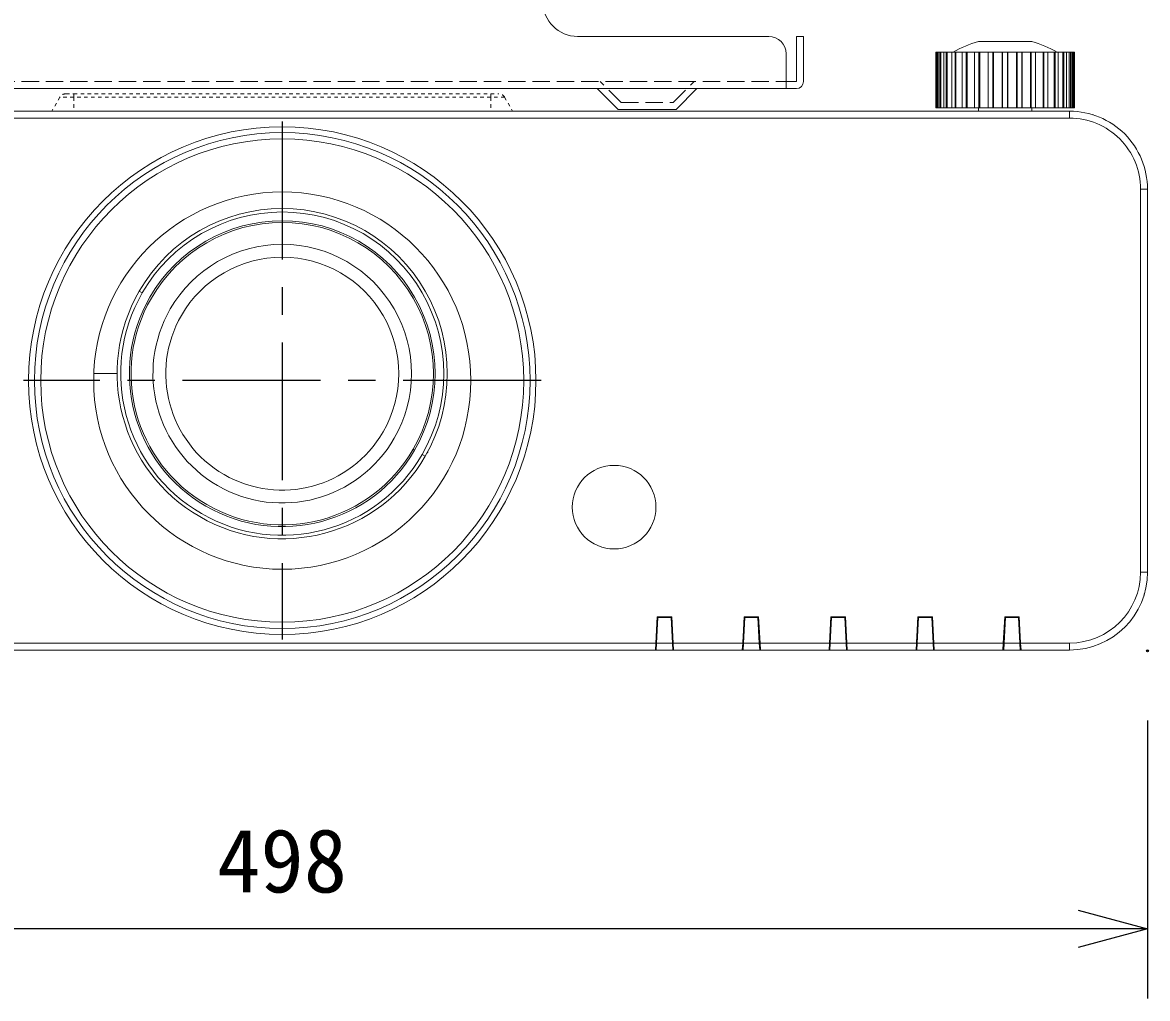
# Model space of a CAD drawing. Units: millimetres, scale not verified. Extents: x -62 to 63, y -56 to 57.
# Drawn here: x -28.54 to 3.83, y -4.87 to 23.2 of the extents above; entities that cross this region are included whole.
import ezdxf
from ezdxf.enums import TextEntityAlignment as Align

# ---------------------------------------------------------------- set-up
doc = ezdxf.new("R2010")
doc.units = ezdxf.units.MM
doc.header["$LTSCALE"] = 0.125
doc.header["$PDMODE"] = 32
doc.header["$PDSIZE"] = 0.0625
for name, pattern in [('USER1', [50.8, 31.75, -6.35, 6.35, -6.35]), ('USER3', [1.4, 0.7, -0.7]), ('USER6', [5.6, 4, -1.6])]:
    doc.linetypes.add(name, pattern=pattern)
for name, color, linetype in [('0-0_0', 7, 'Continuous'), ('0-4_DEFPOINTS', 7, 'Continuous'), ('0-6_SUNPO', 7, 'Continuous'), ('0-8_KIJUN', 7, 'USER1')]:
    doc.layers.add(name, color=color, linetype=linetype)
doc.layers.add('0-5_GAIKEI', color=7, linetype='Continuous', lineweight=18)
doc.layers.add('0-7_S1', color=1, linetype='Continuous', lineweight=18)
doc.styles.add('ＭＳ ゴシック', font='')
doc.styles.get('ＭＳ ゴシック').set_extended_font_data('MS Gothic')

# ---------------------------------------------------------------- blocks, each defined once
blk = doc.blocks.new('_OPEN30')
at = {"layer": '0-0_0'}
blk.add_line((0, 0), (-1, 0), dxfattribs=at)
blk.add_lwpolyline([(-1, 0.26795), (0, 0), (-1, -0.26795)], dxfattribs=at)
blk = doc.blocks.new('D8')
at = {"layer": '0-4_DEFPOINTS'}
blk.add_point((-0.1558, 0.2219), dxfattribs=at)
at = {"layer": '0-6_SUNPO'}
for p, q in [((-0.1558, -1.7781), (-0.1558, -9.7781)), ((-2.1558, -7.7781), (-47.9558, -7.7781))]:
    blk.add_line(p, q, dxfattribs=at)
at = {"layer": '0-6_SUNPO', "xscale": 2, "yscale": 2}
blk.add_blockref('_OPEN30', (-0.1558, -7.7781), dxfattribs=at)
at = {"layer": '0-6_SUNPO', "style": 'ＭＳ ゴシック'}
blk.add_text('498', height=1.833, dxfattribs=at).set_placement((-26.9308, -7.2781), align=Align.BOTTOM_LEFT)

msp = doc.modelspace()

# ---------------------------------------------------------------- linework, layer by layer
at = {"layer": '0-5_GAIKEI'}
for p, q in [((-2.2501, 22.3492), (-2.2647, 22.3492)), ((-2.2647, 20.7492), (-2.2647, 22.3492)), ((-2.222, 22.3492), (-2.2501, 22.3492)), ((-2.1921, 22.3492), (-2.222, 22.3492)), ((-2.149, 22.3492), (-2.1921, 22.3492)), ((-2.1199, 22.3492), (-2.149, 22.3492)), ((-2.0354, 22.3492), (-2.1199, 22.3492)), ((-1.9657, 22.3492), (-2.0354, 22.3492)), ((-1.9369, 22.3492), (-1.9657, 22.3492)), ((-1.8016, 22.3492), (-1.9369, 22.3492)), ((-1.7083, 22.3492), (-1.8016, 22.3492)), ((-1.6811, 22.3492), (-1.7083, 22.3492)), ((-1.5008, 22.3492), (-1.6811, 22.3492)), ((-1.388, 22.3492), (-1.5008, 22.3492)), ((-1.3636, 22.3492), (-1.388, 22.3492)), ((-1.1462, 22.3492), (-1.3636, 22.3492)), ((-1.0189, 22.3492), (-1.1462, 22.3492)), ((-1.0377, 22.6492), (0.4986, 22.6492)), ((-0.9982, 22.3492), (-1.0189, 22.3492)), ((-0.7579, 22.3492), (-0.9982, 22.3492)), ((-0.7533, 22.3492), (-0.7579, 22.3492)), ((-0.6169, 22.3492), (-0.7533, 22.3492)), ((-0.6011, 22.3492), (-0.6169, 22.3492)), ((-0.3497, 22.3492), (-0.6011, 22.3492)), ((-0.3393, 22.3492), (-0.3497, 22.3492)), ((-0.1999, 22.3492), (-0.3393, 22.3492)), ((-0.1894, 22.3492), (-0.1999, 22.3492)), ((0.0619, 22.3492), (-0.1894, 22.3492)), ((0.0778, 22.3492), (0.0619, 22.3492)), ((0.2142, 22.3492), (0.0778, 22.3492)), ((0.2188, 22.3492), (0.2142, 22.3492)), ((0.4591, 22.3492), (0.2188, 22.3492)), ((0.4797, 22.3492), (0.4591, 22.3492)), ((0.6071, 22.3492), (0.4797, 22.3492)), ((0.8244, 22.3492), (0.6071, 22.3492)), ((0.8489, 22.3492), (0.8244, 22.3492)), ((0.9617, 22.3492), (0.8489, 22.3492)), ((0.9617, 22.3492), (0.9617, 22.3492)), ((1.142, 22.3492), (0.9617, 22.3492)), ((1.1692, 22.3492), (1.1419, 22.3492)), ((1.2625, 22.3492), (1.1692, 22.3492)), ((1.2624, 22.3492), (1.2625, 22.3492)), ((1.3978, 22.3492), (1.2625, 22.3492)), ((1.4266, 22.3492), (1.3978, 22.3492)), ((1.4963, 22.3492), (1.4266, 22.3492)), ((1.5807, 22.3492), (1.4963, 22.3492)), ((1.6098, 22.3492), (1.5807, 22.3492)), ((1.6529, 22.3492), (1.6099, 22.3492)), ((1.6828, 22.3492), (1.6529, 22.3492)), ((1.711, 22.3492), (1.6828, 22.3492)), ((1.7256, 22.3492), (1.711, 22.3492)), ((1.7256, 20.7492), (1.7256, 22.3492)), ((-2.2647, 20.7492), (-2.2501, 20.7492)), ((-2.2501, 20.7492), (-2.222, 20.7492)), ((-2.222, 20.7492), (-2.1921, 20.7492)), ((-2.1921, 20.7492), (-2.149, 20.7492)), ((-2.149, 20.7492), (-2.1199, 20.7492)), ((-2.1199, 20.7492), (-2.0354, 20.7492)), ((-2.0354, 20.7492), (-1.9657, 20.7492)), ((-1.9657, 20.7492), (-1.9369, 20.7492)), ((-1.9369, 20.7492), (-1.8016, 20.7492)), ((-1.8016, 20.7492), (-1.7083, 20.7492)), ((-1.7083, 20.7492), (-1.6811, 20.7492)), ((-1.6811, 20.7492), (-1.5008, 20.7492)), ((-1.5008, 20.7492), (-1.388, 20.7492)), ((-1.388, 20.7492), (-1.3636, 20.7492)), ((-1.3636, 20.7492), (-1.1462, 20.7492)), ((-1.1462, 20.7492), (-1.0189, 20.7492)), ((-1.0377, 20.7492), (-1.0377, 20.6492)), ((-1.0189, 20.7492), (-0.9982, 20.7492)), ((-0.9982, 20.7492), (-0.7579, 20.7492)), ((-0.7579, 20.7492), (-0.7533, 20.7492)), ((-0.7533, 20.7492), (-0.6169, 20.7492)), ((-0.6169, 20.7492), (-0.6011, 20.7492)), ((-0.6011, 20.7492), (-0.3497, 20.7492)), ((-0.3497, 20.7492), (-0.3393, 20.7492)), ((-0.3393, 20.7492), (-0.1999, 20.7492)), ((-0.1999, 20.7492), (-0.1894, 20.7492)), ((-0.1894, 20.7492), (0.0619, 20.7492)), ((0.0619, 20.7492), (0.0778, 20.7492)), ((0.0778, 20.7492), (0.2142, 20.7492)), ((0.2142, 20.7492), (0.2188, 20.7492)), ((0.2188, 20.7492), (0.4591, 20.7492)), ((0.4591, 20.7492), (0.4797, 20.7492)), ((0.4797, 20.7492), (0.6071, 20.7492)), ((0.4986, 20.6492), (0.4986, 20.7492)), ((0.6071, 20.7492), (0.8244, 20.7492)), ((0.8244, 20.7492), (0.8489, 20.7492)), ((0.8489, 20.7492), (0.9617, 20.7492)), ((0.9617, 20.7492), (1.142, 20.7492)), ((1.1419, 20.7492), (1.1692, 20.7492)), ((1.1692, 20.7492), (1.2625, 20.7492)), ((1.2625, 20.7492), (1.3978, 20.7492)), ((1.3978, 20.7492), (1.4266, 20.7492)), ((1.4266, 20.7492), (1.4963, 20.7492)), ((1.4963, 20.7492), (1.5807, 20.7492)), ((1.5807, 20.7492), (1.6098, 20.7492)), ((1.6099, 20.7492), (1.6529, 20.7492)), ((1.6529, 20.7492), (1.6828, 20.7492)), ((1.6828, 20.7492), (1.711, 20.7492)), ((1.711, 20.7492), (1.7256, 20.7492)), ((-43.7296, 20.6492), (1.5904, 20.6492)), ((3.7868, 18.8492), (3.7837, 18.8492)), ((3.8304, 18.4092), (3.8304, 7.3892)), ((-9.8291, 5.1992), (-9.8124, 5.1992)), ((-2.8267, 5.1992), (-2.8094, 5.1992)), ((-9.83, 5.1492), (-10.3085, 5.1492)), ((-7.33, 5.1492), (-7.8085, 5.1492)), ((-4.83, 5.1492), (-5.3085, 5.1492)), ((-2.33, 5.1492), (-2.8085, 5.1492)), ((-2.3098, 5.1492), (-2.33, 5.1492)), ((-2.3098, 5.1492), (1.5904, 5.1492))]:
    msp.add_line(p, q, dxfattribs=at)
at = {"layer": '0-5_GAIKEI', "color": 1}
for p, q in [((-2.2501, 20.7492), (-2.2501, 22.3492)), ((-2.222, 20.7492), (-2.222, 22.3492)), ((-2.1921, 20.7492), (-2.1921, 22.3492)), ((-2.149, 20.7492), (-2.149, 22.3492)), ((-2.1199, 20.7492), (-2.1199, 22.3492)), ((-2.0354, 20.7492), (-2.0354, 22.3492)), ((-1.9657, 20.7492), (-1.9657, 22.3492)), ((-1.9369, 20.7492), (-1.9369, 22.3492)), ((-1.8016, 20.7492), (-1.8016, 22.3492)), ((-1.7083, 20.7492), (-1.7083, 22.3492)), ((-1.6811, 20.7492), (-1.6811, 22.3492)), ((-1.5008, 20.7492), (-1.5008, 22.3492)), ((-1.388, 20.7492), (-1.388, 22.3492)), ((-1.3636, 20.7492), (-1.3636, 22.3492)), ((-1.1462, 20.7492), (-1.1462, 22.3492)), ((-1.0189, 20.7492), (-1.0189, 22.3492)), ((-0.9982, 20.7492), (-0.9982, 22.3492)), ((-0.7579, 20.7492), (-0.7579, 22.3492)), ((-0.7533, 20.7492), (-0.7533, 22.3492)), ((-0.6169, 20.7492), (-0.6169, 22.3492)), ((-0.6011, 20.7492), (-0.6011, 22.3492)), ((-0.3497, 20.7492), (-0.3497, 22.3492)), ((-0.3393, 20.7492), (-0.3393, 22.3492)), ((-0.1999, 20.7492), (-0.1999, 22.3492)), ((-0.1894, 20.7492), (-0.1894, 22.3492)), ((0.0619, 20.7492), (0.0619, 22.3492)), ((0.0778, 20.7492), (0.0778, 22.3492)), ((0.2142, 20.7492), (0.2142, 22.3492)), ((0.2188, 20.7492), (0.2188, 22.3492)), ((0.4591, 20.7492), (0.4591, 22.3492)), ((0.4797, 20.7492), (0.4797, 22.3492)), ((0.6071, 20.7492), (0.6071, 22.3492)), ((0.8244, 20.7492), (0.8244, 22.3492)), ((0.8489, 20.7492), (0.8489, 22.3492)), ((0.9617, 20.7492), (0.9617, 22.3492)), ((1.142, 20.7492), (1.142, 22.3492)), ((1.1692, 20.7492), (1.1692, 22.3492)), ((1.2625, 20.7492), (1.2625, 22.3492)), ((1.3978, 20.7492), (1.3978, 22.3492)), ((1.4266, 20.7492), (1.4266, 22.3492)), ((1.4963, 20.7492), (1.4963, 22.3492)), ((1.5807, 20.7492), (1.5807, 22.3492)), ((1.6098, 20.7492), (1.6098, 22.3492)), ((1.6529, 20.7492), (1.6529, 22.3492)), ((1.6828, 20.7492), (1.6828, 22.3492)), ((1.711, 20.7492), (1.711, 22.3492)), ((1.5904, 20.4492), (-43.7296, 20.4492)), ((1.5904, 20.4492), (1.5904, 20.6492)), ((3.6304, 18.4092), (3.8304, 18.4092)), ((3.6304, 7.3892), (3.6304, 18.4092)), ((-17.3822, 15.6912), (-17.3831, 15.6905)), ((-25.0966, 15.4242), (-25.1832, 15.4742)), ((-25.8196, 13.1025), (-26.4908, 13.1025)), ((-17.2591, 10.8992), (-17.3024, 10.9242)), ((-16.9559, 10.7242), (-17.0425, 10.7742)), ((-24.3994, 10.3817), (-24.3987, 10.3822)), ((3.6304, 7.3892), (3.8304, 7.3892)), ((-10.2592, 6.0892), (-10.298, 5.3492)), ((-10.2592, 6.0892), (-10.2801, 6.0892)), ((-10.2796, 6.0992), (-9.8596, 6.0992)), ((-10.2589, 6.0992), (-10.2592, 6.0892)), ((-9.8792, 6.0892), (-10.2592, 6.0892)), ((-9.8404, 5.3492), (-9.8792, 6.0892)), ((-9.8792, 6.0892), (-9.859, 6.0892)), ((-7.7592, 6.0892), (-7.798, 5.3492)), ((-7.7801, 6.0892), (-7.7592, 6.0892)), ((-7.7796, 6.0992), (-7.3596, 6.0992)), ((-7.3792, 6.0892), (-7.7592, 6.0892)), ((-7.3404, 5.3492), (-7.3792, 6.0892)), ((-7.3792, 6.0892), (-7.359, 6.0892)), ((-5.2592, 6.0892), (-5.298, 5.3492)), ((-5.2801, 6.0892), (-5.2592, 6.0892)), ((-5.2796, 6.0992), (-4.8596, 6.0992)), ((-4.8792, 6.0892), (-5.2592, 6.0892)), ((-4.8404, 5.3492), (-4.8792, 6.0892)), ((-4.8792, 6.0892), (-4.859, 6.0892)), ((-2.7592, 6.0892), (-2.798, 5.3492)), ((-2.7801, 6.0892), (-2.7592, 6.0892)), ((-2.7796, 6.0992), (-2.3596, 6.0992)), ((-2.3792, 6.0892), (-2.7592, 6.0892)), ((-2.3404, 5.3492), (-2.3792, 6.0892)), ((-2.3792, 6.0892), (-2.359, 6.0892)), ((-0.2592, 6.0892), (-0.298, 5.3492)), ((-0.2801, 6.0892), (-0.2592, 6.0892)), ((-0.2796, 6.0992), (0.1404, 6.0992)), ((0.1208, 6.0892), (-0.2592, 6.0892)), ((0.1208, 6.0892), (0.1204, 6.0992)), ((0.141, 6.0892), (0.1208, 6.0892)), ((0.1596, 5.3492), (0.1208, 6.0892)), ((-43.7296, 5.3492), (-10.3189, 5.3492)), ((-10.3111, 5.2992), (-10.3215, 5.2992)), ((-10.3085, 5.1492), (-10.3137, 5.4479)), ((-10.3085, 5.1492), (-10.298, 5.3492)), ((-10.298, 5.3492), (-9.8404, 5.3492)), ((-9.8404, 5.3492), (-9.8299, 5.1492)), ((-9.8249, 5.438), (-9.8299, 5.1492)), ((-9.8203, 5.3492), (-7.8189, 5.3492)), ((-7.8006, 5.2992), (-7.8215, 5.2992)), ((-7.8085, 5.1492), (-7.8137, 5.4479)), ((-7.8085, 5.1492), (-7.798, 5.3492)), ((-7.798, 5.3492), (-7.3404, 5.3492)), ((-7.3404, 5.3492), (-7.33, 5.1492)), ((-7.3249, 5.438), (-7.33, 5.1492)), ((-7.3203, 5.3492), (-5.3189, 5.3492)), ((-5.3085, 5.1492), (-5.3137, 5.4479)), ((-5.3085, 5.1492), (-5.298, 5.3492)), ((-5.298, 5.3492), (-4.8404, 5.3492)), ((-4.8404, 5.3492), (-4.83, 5.1492)), ((-4.8249, 5.438), (-4.8299, 5.1492)), ((-4.8176, 5.2992), (-4.8273, 5.2992)), ((-4.8203, 5.3492), (-2.8189, 5.3492)), ((-2.8085, 5.1492), (-2.8137, 5.4479)), ((-2.8085, 5.1492), (-2.798, 5.3492)), ((-2.798, 5.3492), (-2.3404, 5.3492)), ((-2.3404, 5.3492), (-2.3299, 5.1492)), ((-2.3249, 5.438), (-2.33, 5.1492)), ((-2.3176, 5.2992), (-2.3273, 5.2992)), ((-2.3203, 5.3492), (-0.3189, 5.3492)), ((-0.3085, 5.1492), (-0.3137, 5.4479)), ((-0.3085, 5.1492), (-0.298, 5.3492)), ((-0.298, 5.3492), (0.1596, 5.3492)), ((0.1596, 5.3492), (0.1701, 5.1492)), ((0.1751, 5.438), (0.17, 5.1492)), ((0.1709, 5.1992), (0.1876, 5.1992)), ((0.1797, 5.3492), (1.5904, 5.3492)), ((1.5904, 5.1492), (1.5904, 5.3492))]:
    msp.add_line(p, q, dxfattribs=at)
at = {"layer": '0-5_GAIKEI', "color": 1, "linetype": 'USER3'}
for p, q in [((-27.4682, 21.0492), (-27.6991, 20.6492)), ((-27.0696, 21.0492), (-27.0696, 21.1492)), ((-27.0696, 21.0492), (-27.0696, 20.6492)), ((-15.0696, 21.0492), (-15.0696, 21.1492)), ((-14.671, 21.0492), (-15.0696, 21.0492)), ((-15.0696, 21.0492), (-15.0696, 20.6492)), ((-14.671, 21.0492), (-14.44, 20.6492))]:
    msp.add_line(p, q, dxfattribs=at)
for points in [[(-15.0696, 21.0492), (-27.0696, 21.0492), (-27.4682, 21.0492)], [(-27.295, 21.1492), (-27.0696, 21.1492), (-15.0696, 21.1492), (-14.8442, 21.1492)]]:
    msp.add_lwpolyline(points, dxfattribs=at)
at = {"layer": '0-5_GAIKEI', "color": 1}
for points in [[(-10.3293, 5.1492), (-10.3189, 5.3492), (-10.2796, 6.0992)], [(-9.8596, 6.0992), (-9.8203, 5.3492), (-9.8098, 5.1492)], [(-7.8294, 5.1492), (-7.8189, 5.3492), (-7.7796, 6.0992)], [(-7.3596, 6.0992), (-7.3203, 5.3492), (-7.3098, 5.1492)], [(-5.3294, 5.1492), (-5.3189, 5.3492), (-5.2796, 6.0992)], [(-4.8596, 6.0992), (-4.8203, 5.3492), (-4.8098, 5.1492)], [(-2.8293, 5.1492), (-2.8189, 5.3492), (-2.7796, 6.0992)], [(-2.3596, 6.0992), (-2.3203, 5.3492), (-2.3098, 5.1492)], [(-0.3294, 5.1492), (-0.3189, 5.3492), (-0.2796, 6.0992)], [(0.1404, 6.0992), (0.1797, 5.3492), (0.1902, 5.1492)]]:
    msp.add_lwpolyline(points, dxfattribs=at)
at = {"layer": '0-5_GAIKEI'}
for points in [[(-10.3085, 5.1492), (-10.3294, 5.1492), (-43.7296, 5.1492)], [(-7.8085, 5.1492), (-7.8294, 5.1492), (-9.8098, 5.1492), (-9.83, 5.1492)], [(-5.3085, 5.1492), (-5.3294, 5.1492), (-7.3098, 5.1492), (-7.33, 5.1492)], [(-2.8085, 5.1492), (-2.8294, 5.1492), (-4.8098, 5.1492), (-4.83, 5.1492)]]:
    msp.add_lwpolyline(points, dxfattribs=at)
at = {"layer": '0-5_GAIKEI', "color": 1}
for centre, radius in [((-21.0696, 12.8992), 7.3018), ((-21.0696, 12.8992), 7.1325), ((-21.0696, 12.8992), 6.95), ((-21.0696, 12.8992), 5.4268), ((-11.5196, 9.2592), 1.2024)]:
    msp.add_circle(centre, radius, dxfattribs=at)
at = {"layer": '0-5_GAIKEI'}
for centre, radius, start, end in [((-0.2696, 19.7492), 3, 104.83512, 119.92645), ((-0.2696, 19.7492), 3, 60.0735, 75.16483), ((1.5904, 18.4092), 2.24, 359.99996, 90), ((2.1978, 20.3042), 0.25, 72.22949, 77.07368), ((1.5904, 7.3892), 2.24, 269.99998, 359.99996), ((3.5347, 6.7715), 0.2, 342.37704, 357.35395)]:
    msp.add_arc(centre, radius, start, end, dxfattribs=at)
at = {"layer": '0-5_GAIKEI', "color": 1, "linetype": 'USER3'}
for centre, start, end in [((-27.295, 20.9492), 90, 149.99999), ((-14.8442, 20.9492), 29.99996, 90)]:
    msp.add_arc(centre, 0.2, start, end, dxfattribs=at)
at = {"layer": '0-5_GAIKEI', "color": 1}
for centre, radius, start, end in [((1.5904, 18.4092), 2.04, 359.99996, 90), ((-21.0696, 13.0992), 4.75, 329.99997, 149.99999), ((-21.0696, 13.0992), 4.65, 329.99997, 149.99999), ((-21.0696, 13.0992), 4.4, 329.99997, 149.99999), ((-21.0696, 13.0992), 4.35, 329.99997, 149.99999), ((-21.0696, 13.0992), 3.72, 329.99997, 149.99999), ((-21.0696, 13.0992), 3.3512, 329.99997, 149.99999), ((-21.0696, 13.0992), 4.75, 150, 329.99997), ((-21.0696, 13.0992), 4.65, 150, 329.99997), ((-21.0696, 13.0992), 4.4, 150, 329.99997), ((-21.0696, 13.0992), 4.35, 150, 329.99997), ((-21.0696, 13.0992), 3.72, 150, 329.99997), ((-21.0696, 13.0992), 3.3512, 150, 329.99997), ((-16.9475, 10.8714), 0.0712, 306.25665, 359.99996), ((1.5904, 7.3892), 2.04, 269.99998, 359.99996)]:
    msp.add_arc(centre, radius, start, end, dxfattribs=at)
at = {"layer": '0-7_S1'}
for p, q in [((-12.5696, 22.7994), (-7.0696, 22.7994)), ((-6.2696, 21.4994), (-6.2696, 22.7994)), ((-6.2696, 22.7994), (-6.0696, 22.7994)), ((-6.0696, 21.4994), (-6.0696, 22.7994)), ((-6.5696, 21.2994), (-6.5696, 22.2994)), ((-6.5696, 21.4994), (-6.2696, 21.4994)), ((-35.8696, 21.2994), (-6.2696, 21.2994)), ((-11.4024, 20.6994), (-12.0024, 21.2994)), ((-9.7367, 20.6994), (-9.1367, 21.2994)), ((-11.4024, 20.6994), (-9.7367, 20.6994))]:
    msp.add_line(p, q, dxfattribs=at)
at = {"layer": '0-7_S1', "linetype": 'USER6'}
for p, q in [((-35.5696, 21.4994), (-6.5696, 21.4994)), ((-11.3196, 20.8994), (-11.9196, 21.4994)), ((-9.8196, 20.8994), (-9.2196, 21.4994)), ((-11.3196, 20.8994), (-9.8196, 20.8994))]:
    msp.add_line(p, q, dxfattribs=at)
at = {"layer": '0-7_S1'}
for centre, radius, start, end in [((-12.5696, 23.7994), 1, 180, 270), ((-7.0696, 22.2994), 0.5, 0, 90), ((-6.2696, 21.4994), 0.2, 270, 0)]:
    msp.add_arc(centre, radius, start, end, dxfattribs=at)
at = {"layer": '0-8_KIJUN'}
for p, q in [((-21.0696, 20.3492), (-21.0696, 5.4492)), ((-13.6196, 12.8992), (-28.5196, 12.8992))]:
    msp.add_line(p, q, dxfattribs=at)

# ---------------------------------------------------------------- block references
at = {"layer": '0-6_SUNPO'}
msp.add_blockref('D8', (3.9862, 4.9035), dxfattribs=at)

doc.saveas('drawing.dxf')
